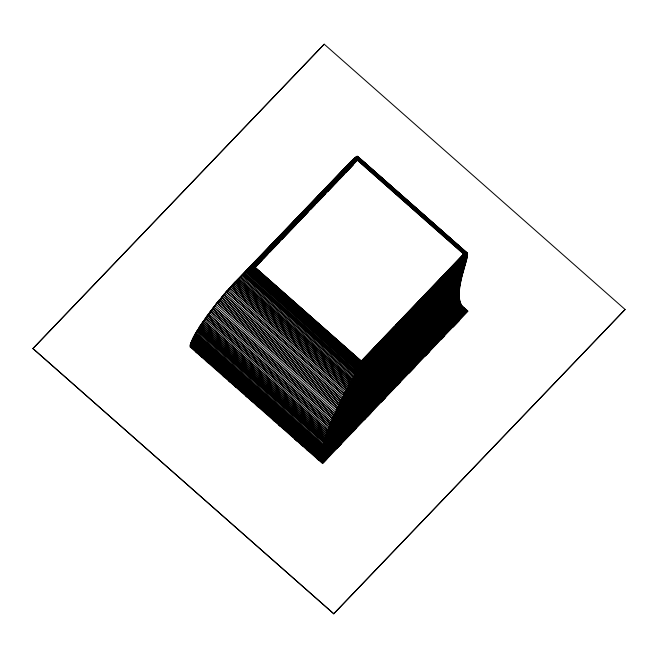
<?xml version="1.0" encoding="UTF-8"?>
<svg xmlns="http://www.w3.org/2000/svg" width="658" height="658" viewBox="0 0 658 658"><rect width="100%" height="100%" fill="white"/><g stroke="black" fill="none" stroke-linecap="round" stroke-linejoin="round"><path stroke-width="0.99" d="M32.9 348.526L324.205 44.193L625.1 309.474L333.795 613.807L32.9 348.526L333.795 613.807M32.949 348.617L324.205 44.193M347.646 387.776L465.436 264.269L347.646 387.776L231.797 285.498L351.611 160.766M228.54 289.487L353.206 159.236M343.558 395.466L464.022 269.18L343.558 395.466L226.097 291.774L354.185 158.389M341.897 398.682L463.421 271.285L341.897 398.682L223.786 294.414L355.073 157.69M341.066 400.311L463.125 272.354L341.066 400.311L222.782 296.051L230.95 287.053M231.164 286.855L234.051 283.911M236.132 281.657L237.554 280.176M238.056 279.634L240.186 277.405M467.147 257.813L353.617 376.861L240.499 277.158L355.484 157.402M340.244 401.956L462.829 273.44L340.244 401.956L221.631 297.408L226.771 291.749M228.894 289.528L234.256 283.779M241.346 276.36L355.879 157.155M338.599 405.262L462.253 275.636L338.599 405.262L219.344 300.147L226.977 291.733M229.543 288.862L230.958 287.381M243.402 274.493L355.55 373.349L243.402 274.493L356.241 156.949M337.776 406.932L461.965 276.747L337.776 406.932L218.201 301.529L223.736 295.302M467.55 255.436L356.151 372.255L244.324 273.695L356.57 156.793M339.413 403.601L462.541 274.534L339.413 403.601L220.488 298.773L222.61 296.552M361.258 160.61L466.119 253.034L356.726 156.39L245.22 272.93L356.718 371.211L467.599 254.498M336.97 408.61L461.694 277.865L336.97 408.61L217.074 302.919L222.881 296.454M247.589 270.635L358.265 368.348L247.589 270.635L357.006 156.324L467.534 253.749L357.779 369.253L246.783 271.261L357.631 368.965M215.947 304.317L222.881 296.626M246.931 271.54L357.253 156.3L467.534 253.749L358.116 368.061M214.837 305.707L219.64 300.245M247.737 270.923L357.467 156.333L467.46 253.445L358.725 367.485L248.518 270.348L251.348 267.387M334.609 413.652L460.929 281.237L334.609 413.652L213.735 307.105L217.14 303.108M253.47 265.174L261.242 257.048M264.779 253.355L279.634 237.842M282.455 234.89L290.943 226.023M293.772 223.07L308.618 207.558M311.448 204.605L320.635 194.998M322.757 192.786L336.896 178.014M339.725 175.053L349.628 164.714M351.75 162.501L355.986 158.068M333.836 415.33L460.69 282.364L333.836 415.33L212.649 308.503L216.252 304.235M218.374 302.014L219.788 300.533M249.267 269.813L357.648 156.415L467.213 252.985L359.153 366.671L249.119 269.533L358.997 366.383M213.735 307.105L215.158 305.625M359.901 365.198L467.032 252.828L359.901 365.198L250.517 268.629L357.796 156.546M333.088 417.016L460.477 283.491L333.088 417.016L211.572 309.902L216.383 304.432M252.113 267.115L259.91 258.964M262.748 256.003L278.359 239.701M279.773 238.212L287.579 230.061M291.124 226.36L305.312 211.539M308.15 208.57L317.37 198.938M319.5 196.717L323.752 192.268M325.175 190.787L332.265 183.376M335.81 179.675L350.706 164.113M352.836 161.884L357.804 156.703L467.353 253.19M332.348 418.694L460.271 284.61L332.348 418.694L210.511 311.292L214.064 307.023M360.222 364.54L466.974 253.017L360.222 364.54L251.307 268.538L357.911 156.727M211.572 309.902L214.409 306.941M374.813 172.174L358.026 157.254L251.915 268.217L357.985 156.966M211.596 310.453L209.466 312.682L211.448 310.165M251.307 268.538L261.21 258.199M263.323 255.987L271.812 247.12M275.348 243.427L290.194 227.923M292.316 225.702L300.796 216.844M303.626 213.883L318.472 198.379M321.301 195.418L330.489 185.819M332.611 183.607L346.75 168.835M350.286 165.142L358.059 157.015M330.925 422.025L459.909 286.83L330.925 422.025L208.438 314.063L211.843 310.066M330.242 423.686L459.761 287.933L330.242 423.686L207.434 315.437L210.568 311.834M360.757 363.389L466.44 252.976L360.757 363.389L252.491 267.954L358.174 157.542M253.371 267.304L357.993 158.002L465.757 253.149L361.135 362.451L253.371 267.304L361.135 362.451M329.576 425.331L459.629 289.026L329.576 425.331L206.447 316.794L209.836 312.813M265.816 254.383L253.026 267.748L360.971 362.895L465.971 252.746M269.369 250.673L283.573 235.827M285.704 233.598L293.526 225.431M297.079 221.721L301.339 217.272M302.762 215.783L310.576 207.624M313.414 204.654L323.366 194.258M324.789 192.778L328.334 189.06M330.472 186.839L338.286 178.672M341.124 175.702L355.336 160.856M328.934 426.968L459.514 290.104L328.934 426.968L205.477 318.151L207.459 315.634M253.972 267.493L357.911 158.463L465.362 253.322L357.911 158.463M206.447 316.794L207.862 315.322M253.519 267.592L260.584 260.206M263.414 257.253L272.609 247.647M274.723 245.434L278.967 241.001M280.382 239.528L288.862 230.662M292.399 226.969L302.293 216.63M303.708 215.158L307.952 210.725M309.367 209.244L317.14 201.126M320.676 197.433L331.278 186.354M332.693 184.873L336.23 181.18M338.344 178.968L346.124 170.841M349.661 167.148L357.993 158.002M204.531 319.492L207.928 315.495M254.243 267.164L361.365 361.744L254.243 267.164L357.796 158.973L464.918 253.552L457.993 247.449M256.809 264.532L266.013 254.917M268.135 252.697L282.298 237.9M285.128 234.939L295.755 223.843M297.169 222.363L300.706 218.67M302.836 216.449L310.625 208.315M314.162 204.613L328.326 189.817M331.155 186.856L339.651 177.981M342.489 175.02L356.644 160.223M327.709 430.209L459.358 292.226L327.709 430.209L203.61 320.816L206.999 316.827M254.391 267.452L357.796 158.973M327.133 431.804L459.317 293.262L327.133 431.804L202.705 322.124L205.025 319.336M254.942 267.255L361.423 361.267L254.942 267.255L357.434 160.182L463.906 254.194L409.975 206.653M257.607 264.5L261.868 260.042M263.29 258.561L271.104 250.394M273.95 247.424L288.87 231.838M291 229.609L298.814 221.442M301.66 218.472L315.865 203.626M318.711 200.665L333.631 185.071M335.054 183.59L342.867 175.423M346.421 171.713L357.639 159.549L464.433 253.848L357.788 159.836M326.582 433.383L459.292 294.291L326.582 433.383L201.833 323.423L205.238 319.426M255.09 267.543L267.814 254.251M269.936 252.03L279.124 242.432M281.953 239.479L296.092 224.715M298.921 221.754L308.109 212.156M310.93 209.203L315.174 204.778M316.588 203.297L325.068 194.439M327.898 191.486L337.793 181.147M339.207 179.667L344.15 174.502M345.565 173.021L353.346 164.895M326.055 434.946L459.3 295.294L326.055 434.946L200.986 324.698L203.256 321.935M325.554 436.484L459.333 296.281L325.554 436.484L200.164 325.957L202.401 323.218M325.085 438.006L459.399 297.243L325.085 438.006L199.366 327.19L201.34 324.69M324.641 439.511L459.481 298.189L324.641 439.511L198.601 328.408L200.583 325.899M324.221 440.992L459.605 299.119L324.221 440.992L197.861 329.609L200.024 326.927M323.843 442.447L459.753 300.015L323.843 442.447L197.153 330.777L199.991 327.38M196.471 331.92L197.737 330.16M323.16 445.285L460.139 301.734L323.16 445.285L195.829 333.047L197.885 330.448M322.864 446.659L460.378 302.557L322.864 446.659L195.212 334.141L197.959 330.818M322.601 448.016L460.649 303.354L322.601 448.016L194.628 335.202L197.334 331.912M322.379 449.34L460.954 304.119L322.379 449.34L194.069 336.238L196.043 333.721M322.181 450.631L461.291 304.86L322.181 450.631L193.551 337.25L194.826 335.481M322.017 451.89L461.661 305.567L322.017 451.89L193.065 338.228L194.34 336.46M193.065 338.228L194.488 336.748M321.885 453.123L462.064 306.241L321.885 453.123L192.613 339.174L194.595 336.666M321.795 454.324L462.5 306.883L321.795 454.324L192.202 340.096L193.468 338.327M191.815 340.976L193.09 339.207M321.704 456.636L463.479 308.076L321.704 456.636L191.47 341.831L193.444 339.314M190.869 343.435L192.136 341.666M361.275 360.979L463.758 253.906M377.602 344.118L361.415 361.472L254.761 267.469M379.024 342.629L393.945 327.042M395.368 325.554L421.655 298.09M423.078 296.61L464.285 253.56M361.209 361.456L464.77 253.272M465.206 253.042L361.275 362.065L253.824 267.206M360.987 362.163L465.757 253.149M359.391 365.626L249.834 269.056L359.539 365.914L467.213 252.985M357.113 369.928L245.944 271.927L357.261 370.207L467.583 254.103M356.151 372.255L467.583 254.942M355.402 373.061L467.484 255.97L354.925 374.476L242.309 275.052L354.777 374.188M353.617 376.861L467.279 257.155M352.071 379.107L238.311 278.827L352.219 379.395L466.991 258.504L352.927 378.111L239.487 278.12M351.347 380.423L237.258 279.864L351.495 380.711L466.818 259.227M466.415 260.782L350.755 382.059L466.621 259.992M349.842 383.162L466.185 261.613L349.99 383.45L235.112 282.027L349.99 383.45M349.077 384.576L465.954 262.468L349.225 384.856L234.018 283.162L349.225 384.856M348.288 386.016L465.7 263.356L348.444 386.304L232.916 284.314L348.444 386.304M346.692 388.977L465.165 265.207L346.84 389.265L230.67 286.707L346.84 389.265M345.878 390.498L464.893 266.169L346.034 390.786L229.535 287.941L346.034 390.786M345.211 392.324L464.606 267.156L345.211 392.324L228.392 289.199M344.241 393.599L464.309 268.16L344.389 393.887L227.249 290.474L344.389 393.887M342.728 397.07L463.725 270.224L342.728 397.07L225.094 293.378M336.172 410.288L461.423 278.992L336.172 410.288L215.799 304.029M335.383 411.966L461.168 280.111L335.383 411.966L214.689 305.427M331.632 420.363L460.082 285.72L331.632 420.363L209.318 312.394M328.309 428.597L459.424 291.173L328.309 428.597L204.383 319.204M323.481 443.879L459.926 300.887L323.481 443.879L196.323 331.632M321.737 455.5L462.977 307.5L321.737 455.5L191.667 340.688M321.565 457.45L464.022 308.618L321.721 457.738L191.001 342.357L321.721 457.738M321.762 458.807L464.597 309.137L321.762 458.807L190.721 343.147M321.688 459.555L465.214 309.614L321.836 459.835L190.475 343.895L321.836 459.835M321.803 460.551L465.856 310.058L321.951 460.839L190.269 344.611L321.951 460.839M321.951 461.513L466.538 310.461L322.099 461.801L190.096 345.286L322.099 461.801M467.254 310.839L322.28 462.73L467.402 311.119L461.875 306.093M322.502 463.627L468.002 311.168L461.069 305.057M323.21 462.887L326.763 459.169M336.707 448.781L341.683 443.582M353.05 431.706L356.603 427.996M364.417 419.829L365.84 418.348M367.263 416.859L370.816 413.15M381.476 402.013L385.736 397.564M397.103 385.687L400.656 381.977M409.186 373.07L414.869 367.131M425.52 355.994L429.789 351.545M441.156 339.668L444.709 335.958M453.23 327.051L459.629 320.364M333.746 613.717L625.1 309.474M460.674 305.172L462.212 306.529M375.068 172.429L466.44 252.976M359.72 159.244L358.026 157.599M357.944 159.261L406.43 201.998M407.968 203.355L456.455 246.092M408.437 205.296L357.434 160.182M459.251 302.285L460.797 303.642M459.901 303.79L461.439 305.147M461.258 305.707L467.402 311.119M461.242 305.986L466.686 310.749M461.373 306.233L466.004 310.346M461.324 306.324L465.362 309.902M360.609 363.101L252.491 267.954M251.767 267.938L360.51 363.94L466.728 252.968M251.159 268.25L360.074 364.252M250.517 268.629L359.745 364.91M355.994 371.967L244.324 273.695M353.461 376.573L240.499 277.158M350.599 381.772L236.197 280.933L350.755 382.059M231.797 285.498L347.498 387.488M226.097 291.774L343.41 395.187M223.786 294.414L341.749 398.394M222.634 295.763L340.918 400.023M221.483 297.12L340.087 401.668M339.265 403.313L220.488 298.773M219.188 299.859L338.442 404.974M218.053 301.241L337.628 406.644M216.926 302.631L336.822 408.322M213.587 306.825L334.453 413.364M212.501 308.215L333.688 415.05M211.424 309.614L332.94 416.728M210.363 311.004L332.2 418.406M208.29 313.776L330.777 421.737M207.286 315.149L330.094 423.398M206.299 316.506L329.428 425.043M205.329 317.863L328.786 426.68M203.462 320.528L327.561 429.921M202.557 321.836L326.985 431.516M201.685 323.136L326.434 433.096M200.838 324.41L325.907 434.658M200.016 325.669L325.406 436.196M199.218 326.911L324.937 437.726M198.453 328.12L324.493 439.223M197.713 329.321L324.073 440.704M197.005 330.489L323.687 442.16M195.673 332.759L323.012 444.997M195.056 333.853L322.716 446.371M194.472 334.914L322.453 447.728M193.921 335.958L322.223 449.052M193.403 336.962L322.033 450.343M192.917 337.941L321.869 451.61M192.465 338.886L321.737 452.836M192.046 339.808L321.647 454.036M191.314 341.543L321.556 456.348M322.28 462.73L190.104 346.223M322.354 463.339L189.998 346.832M195.385 351.578L196.931 352.943M200.78 356.332L202.319 357.689M206.176 361.086L208.487 363.126M223.12 376.031L224.666 377.388M228.515 380.785L230.053 382.142M234.676 386.213L236.222 387.57M245.467 395.721L247.005 397.078M250.854 400.475L252.401 401.832M256.25 405.229L258.561 407.261M273.193 420.166L274.74 421.523M278.589 424.92L280.127 426.277M294.768 439.182L297.079 441.214M300.928 444.611L302.474 445.968M306.324 449.365L307.862 450.722M317.107 458.873L318.645 460.23M467.394 256.538L354.284 375.652L241.494 276.228M357.648 156.415L358.141 157.254"/></g></svg>
